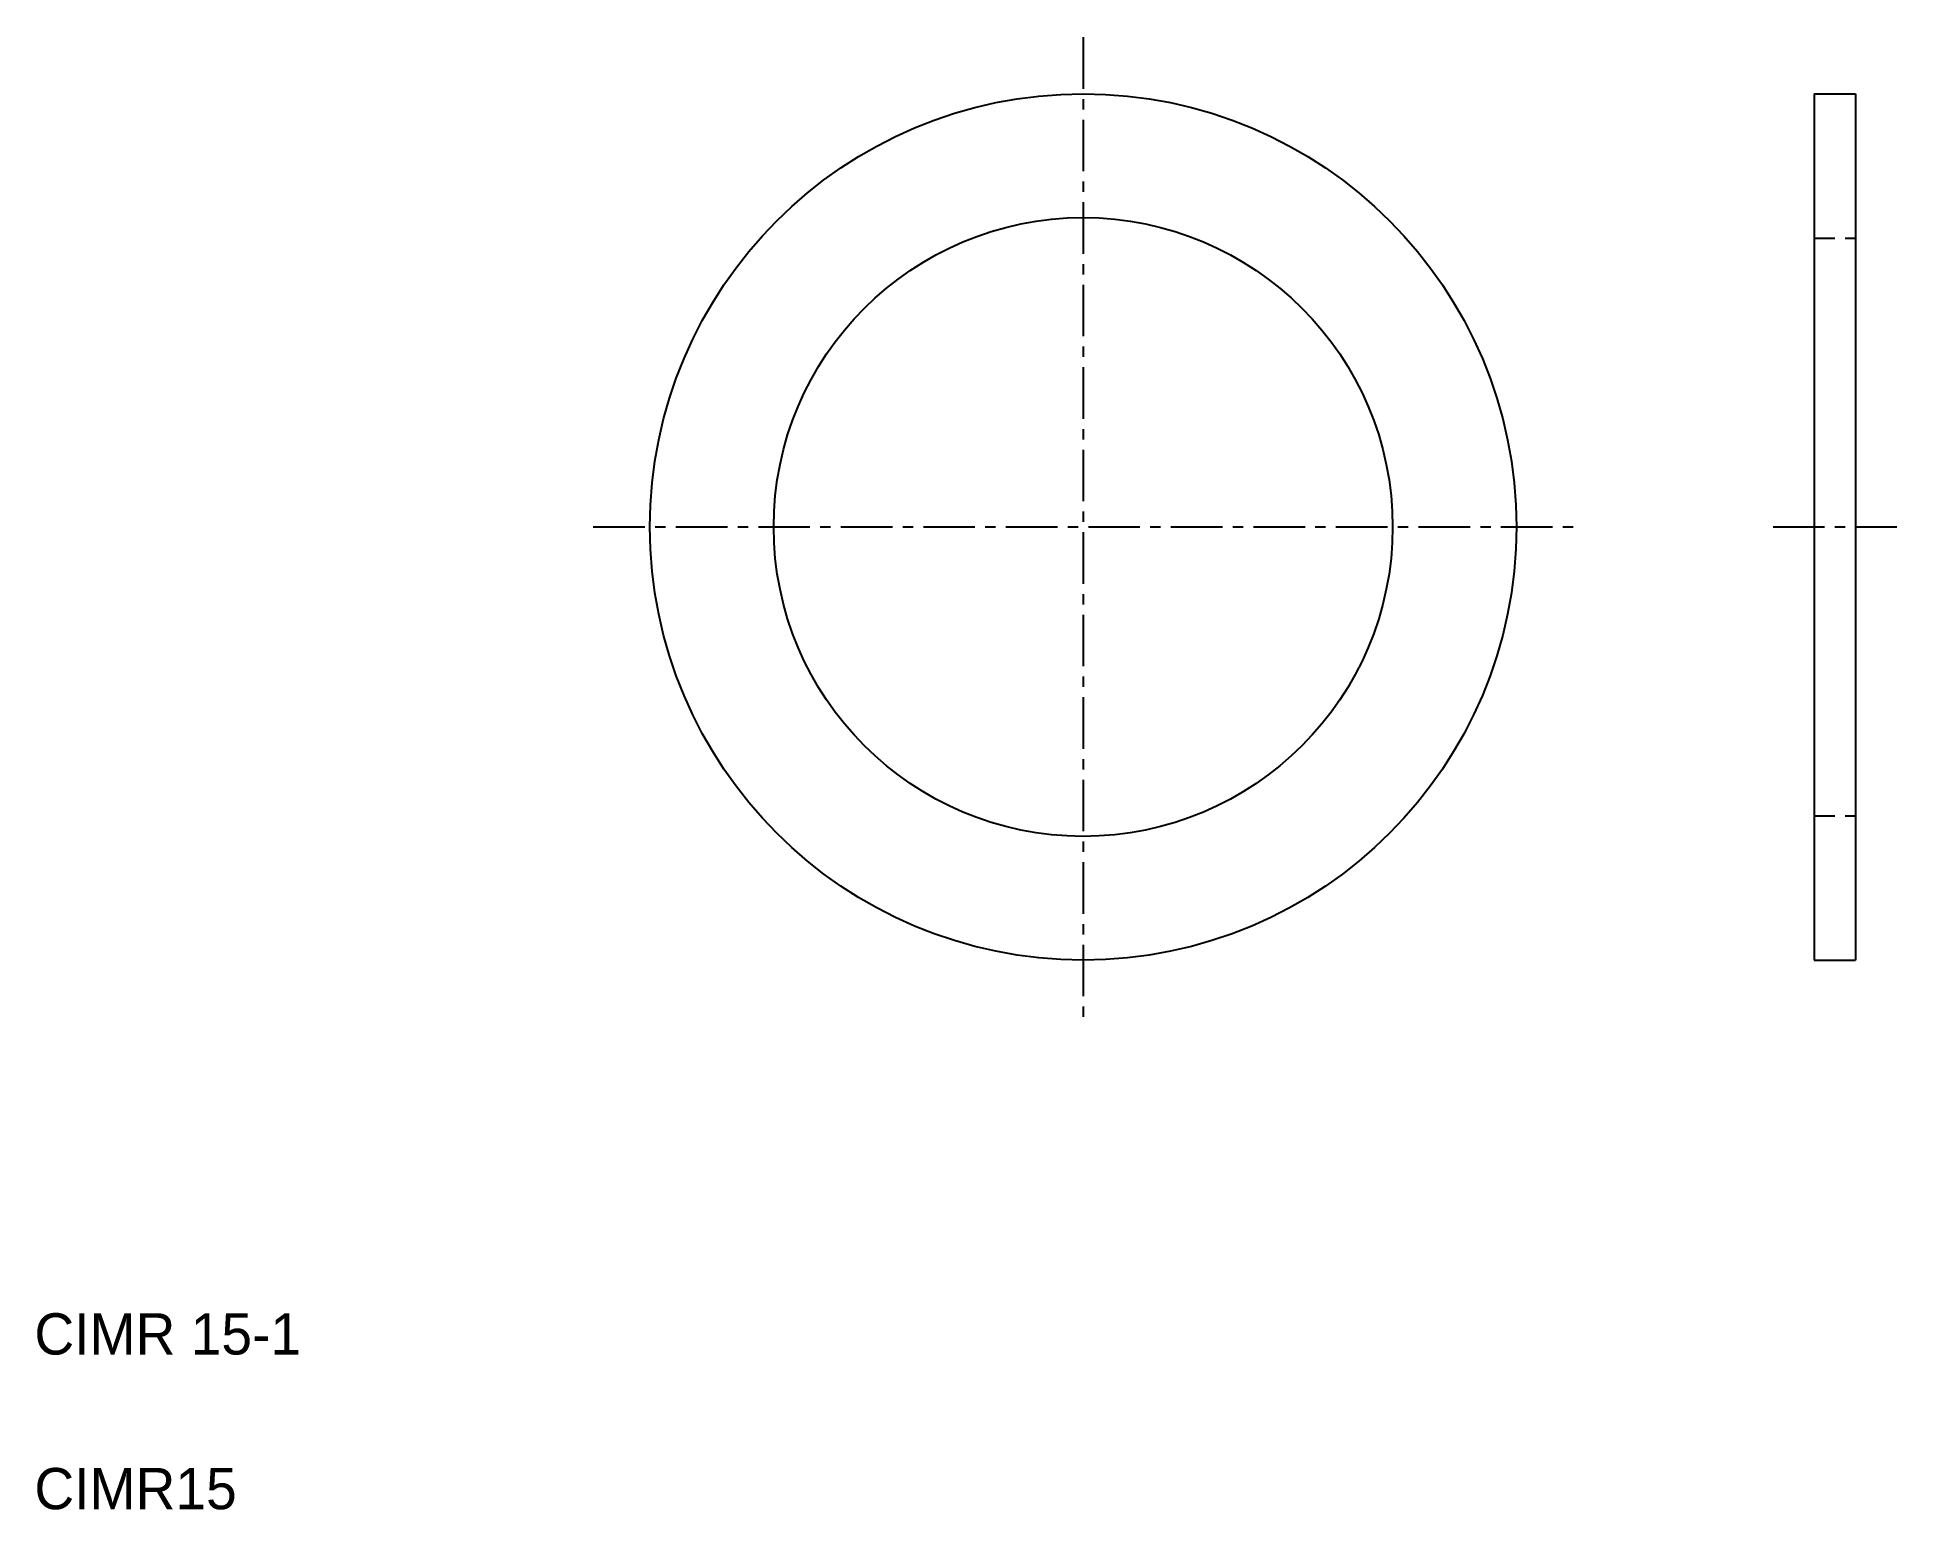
# Model space of a CAD drawing. Extents: x 2.6 to 47.6, y 2.5 to 38.2.
import ezdxf

# ---------------------------------------------------------------- set-up
doc = ezdxf.new("R2010")
doc.units = 0
doc.linetypes.add('CENTER', pattern=[2, 1.25, -0.25, 0.25, -0.25])
doc.linetypes.add('DASHED', pattern=[0.75, 0.5, -0.25])
doc.layers.get('0').update_dxf_attribs({"linetype": 'CONTINUOUS'})
doc.layers.add('CENTER', color=1, linetype='CENTER')

msp = doc.modelspace()

# ---------------------------------------------------------------- linework, layer by layer
at = {"color": 7, "linetype": 'CONTINUOUS'}
for p, q in [((45.641, 36.812), (45.641, 15.812)), ((45.641, 36.812), (46.641, 36.812)), ((46.641, 36.812), (46.641, 15.812)), ((45.641, 15.812), (46.641, 15.812))]:
    msp.add_line(p, q, dxfattribs=at)
at = {"color": 3, "linetype": 'DASHED'}
for p, q in [((45.641, 33.312), (46.641, 33.312)), ((45.641, 19.312), (46.641, 19.312))]:
    msp.add_line(p, q, dxfattribs=at)
at = {"color": 7, "linetype": 'CONTINUOUS'}
for radius in [10.5, 7.5]:
    msp.add_circle((27.92, 26.312), radius, dxfattribs=at)
at = {"layer": 'CENTER', "color": 1, "linetype": 'CENTER'}
for p, q in [((27.92, 38.185), (27.92, 14.438)), ((16.047, 26.312), (39.794, 26.312)), ((44.641, 26.312), (47.641, 26.312))]:
    msp.add_line(p, q, dxfattribs=at)

# ---------------------------------------------------------------- texts
at = {"color": 7, "linetype": 'CONTINUOUS'}
for s, p in [('CIMR 15-1', (2.5, 6.25)), ('CIMR15', (2.5, 2.5))]:
    msp.add_text(s, height=1, dxfattribs=at).set_placement(p)

doc.saveas('drawing.dxf')
